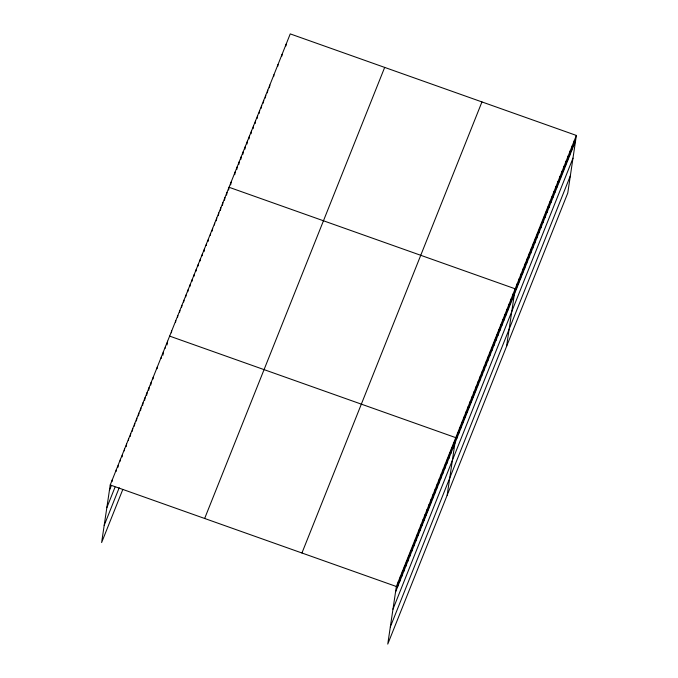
<?xml version="1.0" encoding="UTF-8"?>
<svg xmlns="http://www.w3.org/2000/svg" width="678" height="678" viewBox="0 0 678 678"><rect width="100%" height="100%" fill="white"/><g stroke="black" fill="none" stroke-linecap="round" stroke-linejoin="round"><path stroke-width="1.02" d="M576.376 135.439L396.359 586.504L387.757 644.1L567.774 193.035L576.376 135.439L290.243 33.9L110.226 484.965L101.624 542.561L122.786 489.516M112.006 481.668L112.277 479.829M116.099 471.405L116.37 469.566M118.006 467.193L118.286 465.354M120.192 461.142L120.472 459.303M122.108 456.93L122.379 455.091M124.294 450.878L124.566 449.031M126.201 446.666L126.617 443.904M128.388 440.607L128.667 438.768M130.303 436.395L130.71 433.632M132.346 431.267L132.761 428.504M134.397 426.131L134.812 423.369M136.447 420.996L136.863 418.241M138.498 415.868L138.905 413.105M140.541 410.732L140.956 407.97M142.592 405.605L143.007 402.842M144.643 400.469L145.05 397.706M146.685 395.333L147.101 392.57M148.736 390.206L149.152 387.443M150.787 385.07L151.202 382.307M152.974 379.019L153.245 377.171M157.067 368.747L157.347 366.908M161.169 358.484L161.44 356.645M162.94 355.196L163.491 351.509M165.263 348.221L165.534 346.382M167.034 344.924L167.585 341.246M171.407 332.822L171.687 330.983M175.509 322.559L175.78 320.711M177.551 317.423L177.831 315.584M179.602 312.287L179.873 310.448M181.653 307.159L181.924 305.312M183.696 302.024L183.975 300.185M185.747 296.888L186.026 295.049M187.798 291.76L188.069 289.921M189.848 286.625L190.12 284.785M191.891 281.497L192.171 279.65M193.942 276.361L194.213 274.522M195.993 271.225L196.264 269.386M198.035 266.098L198.315 264.251M200.086 260.962L200.366 259.123M202.137 255.826L202.408 253.987M204.044 251.614L204.459 248.851M206.231 245.563L206.51 243.724M208.146 241.351L208.417 239.512M210.333 235.3L210.604 233.461M212.239 231.088L212.655 228.325M214.426 225.037L214.706 223.189M216.341 220.816L216.748 218.062M218.384 215.689L218.799 212.926M220.435 210.553L220.85 207.79M222.486 205.426L222.893 202.663M224.528 200.29L224.943 197.527M226.579 195.154L226.994 192.391M228.63 190.026L229.037 187.264L515.17 288.803L506.568 346.399M230.673 184.908L231.079 182.153M234.749 174.687L235.164 171.924M236.791 169.576L237.198 166.813M238.826 164.466L239.241 161.703M240.868 159.355L241.283 156.593M242.91 154.237L243.326 151.474M244.953 149.126L245.36 146.363M246.987 144.016L247.402 141.253M249.029 138.905L249.445 136.142M251.072 133.795L251.487 131.032M253.114 128.676L253.521 125.913M255.148 123.566L255.564 120.803M257.191 118.455L257.606 115.692M259.233 113.345L259.64 110.582M261.267 108.234L261.683 105.471M263.31 103.115L263.725 100.361M265.352 98.005L265.768 95.242M267.395 92.894L267.802 90.132M269.429 87.784L269.844 85.021M273.649 76.639L273.929 74.8M277.734 66.41L278.005 64.571M281.811 56.189L282.09 54.35M285.896 45.968L286.167 44.121M397.579 586.894L398.41 581.377M399.63 581.766L400.461 576.241M401.681 576.631L402.503 571.105M403.732 571.495L404.554 565.977M405.775 566.367L406.605 560.842M407.825 561.231L408.648 555.706M409.876 556.096L410.699 550.578M411.919 550.968L412.749 545.443M413.97 545.832L414.8 540.307M416.021 540.705L416.843 535.179M418.072 535.569L418.894 530.043M420.114 530.433L420.945 524.908M422.165 525.306L422.987 519.78M424.216 520.17L425.038 514.644M426.259 515.034L427.089 509.517M428.31 509.907L429.14 504.381M430.361 504.771L431.183 499.245M432.411 499.635L433.234 494.118M434.454 494.508L435.284 488.982M436.505 489.372L437.327 483.846M438.556 484.236L439.378 478.719M440.598 479.109L441.429 473.583M442.649 473.973L443.48 468.447M444.7 468.845L445.522 463.32M446.751 463.71L447.573 458.184M448.794 458.574L449.624 453.057M450.845 453.446L451.667 447.921M452.896 448.311L453.718 442.785M447.158 495.245L455.769 437.657L169.636 336.11M456.989 438.047L457.811 432.522M459.04 432.911L459.862 427.386M461.082 427.776L461.913 422.258M463.133 422.648L463.964 417.123M465.184 417.512L466.006 411.987M467.235 412.385L468.057 406.859M469.278 407.249L470.108 401.723M471.329 402.113L472.151 396.588M473.38 396.986L474.202 391.46M475.422 391.85L476.253 386.324M477.473 386.714L478.304 381.197M479.524 381.587L480.346 376.061M481.575 376.451L482.397 370.925M483.617 371.315L484.448 365.798M485.668 366.188L486.49 360.662M487.719 361.052L488.541 355.526M489.762 355.916L490.592 350.399M491.813 350.789L492.643 345.263M493.864 345.653L494.686 340.127M495.915 340.526L496.737 335M497.957 335.39L498.788 329.864M500.008 330.254L500.83 324.737M502.059 325.126L502.881 319.601M504.101 319.991L504.932 314.465M506.152 314.855L506.975 309.338M508.203 309.727L509.025 304.202M510.246 304.591L511.076 299.066M512.297 299.456L513.127 293.938M516.39 289.218L517.212 283.692M518.424 284.099L519.255 278.582M520.467 278.989L521.297 273.463M522.509 273.878L523.331 268.352M524.552 268.768L525.374 263.242M526.586 263.657L527.416 258.132M528.628 258.538L529.45 253.021M530.671 253.428L531.493 247.911M532.713 248.317L533.535 242.792M534.747 243.207L535.578 237.681M536.79 238.097L537.612 232.571M538.832 232.986L539.654 227.461M540.866 227.867L541.697 222.35M542.909 222.757L543.739 217.231M544.951 217.646L545.773 212.121M546.993 212.536L547.816 207.01M549.027 207.426L549.858 201.9M551.07 202.307L551.9 196.79M553.112 197.196L553.934 191.671M555.155 192.086L555.977 186.56M557.189 186.975L558.019 181.45M559.231 181.865L560.053 176.339M561.274 176.746L562.096 171.229M563.308 171.636L564.138 166.11M565.35 166.525L566.181 161M567.393 161.415L568.215 155.889M569.435 156.304L570.257 150.779M571.469 151.186L572.3 145.668M573.512 146.075L574.342 140.549M109.404 490.491L111.455 485.355M106.836 507.669L115.031 487.143M104.192 525.374L119.209 487.736M204.654 518.475L384.672 67.41M301.939 552.994L481.956 101.929M395.537 592.03L575.554 140.965M392.969 609.208L572.986 158.152M390.325 626.913L570.342 175.856M110.226 484.965L396.359 586.504"/></g></svg>
